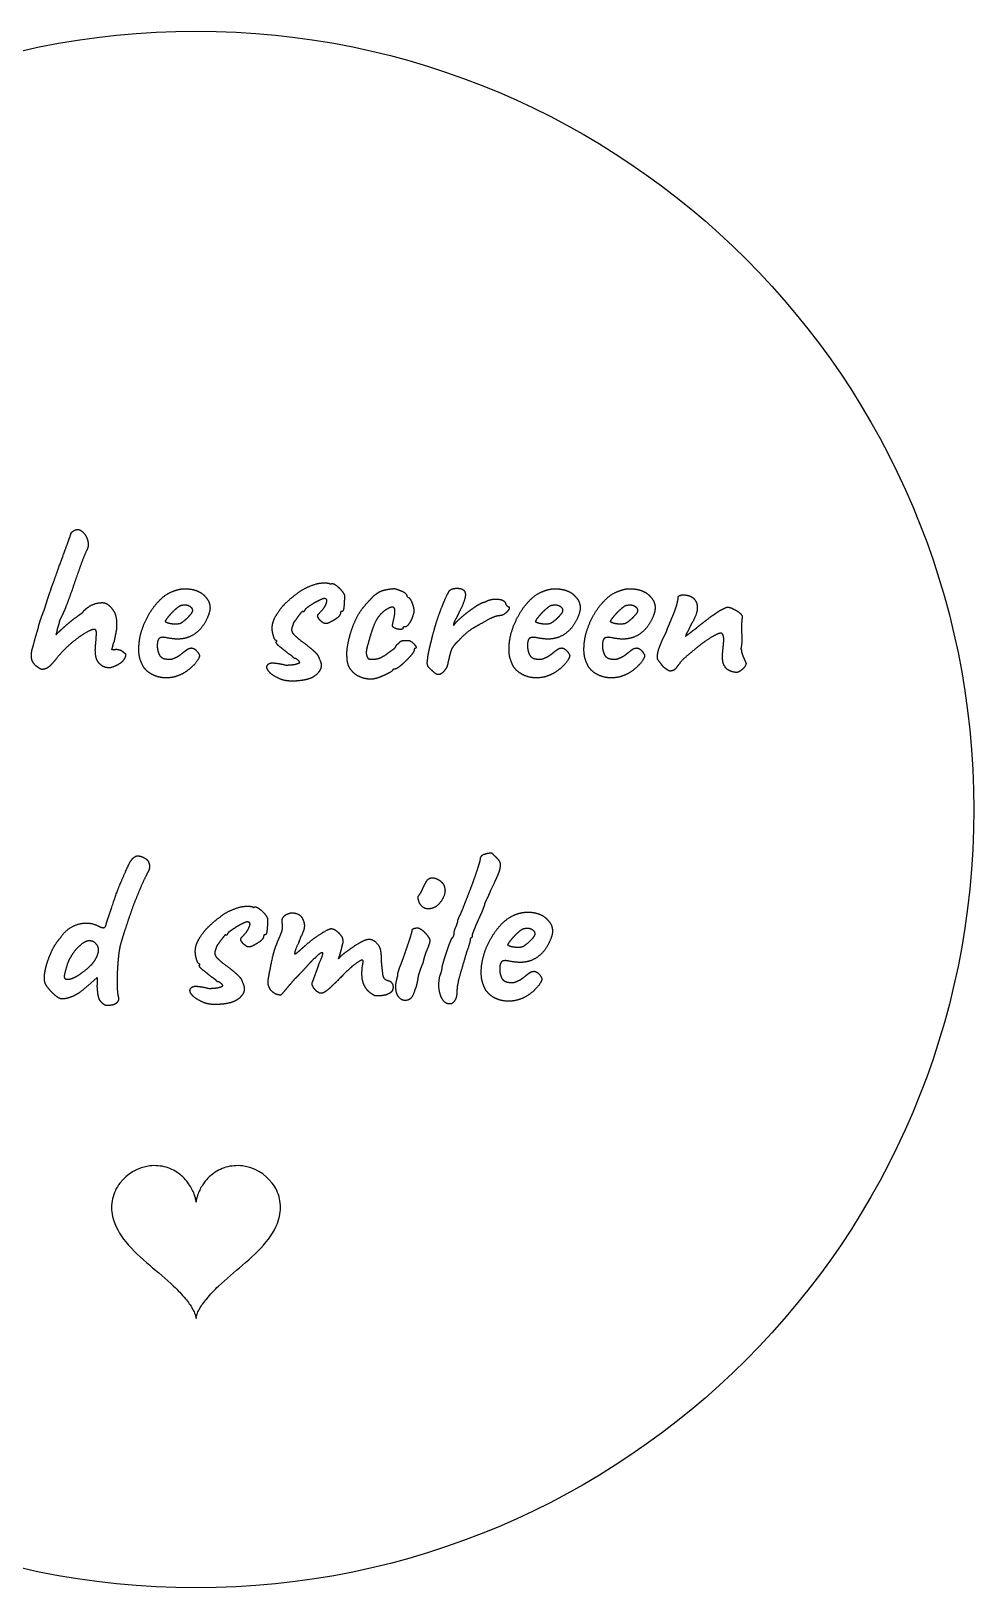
# Model space of a CAD drawing. Header units: millimetres. Extents: x 235 to 339, y 143 to 247.
# Drawn here: x 276 to 339, y 143 to 247 of the extents above; entities that cross this region are included whole.
import ezdxf

# ---------------------------------------------------------------- set-up
doc = ezdxf.new("R2010")
doc.units = ezdxf.units.MM
doc.layers.add('CUT', color=7, linetype='Continuous')
doc.layers.add('ENGRAVE', color=7, linetype='Continuous')

msp = doc.modelspace()

# ---------------------------------------------------------------- linework, layer by layer
at = {"layer": 'CUT'}
msp.add_circle((287, 195), 52, dxfattribs=at)
at = {"layer": 'ENGRAVE'}
for p, q in [((301.16, 209.18), (301.09, 209.25)), ((319.37, 209.3), (319.34, 209.3)), ((281.38, 205.67), (281.51, 206.18)), ((292.37, 206.28), (292.37, 206.21)), ((322.27, 206.48), (322.27, 206.19)), ((281.5, 205.67), (281.38, 205.67)), ((293.89, 186.18), (294.06, 186.59)), ((287.23, 184.68), (287.23, 184.61)), ((295.18, 184.61), (294.76, 183.44)), ((279.76, 183.23), (280.38, 183.78)), ((280.38, 183.78), (280.39, 183.27)), ((294.99, 182.94), (295.14, 182.81))]:
    msp.add_line(p, q, dxfattribs=at)
for points in [[(278.51, 213.05), (278.59, 213.24), (278.62, 213.36)], [(278.62, 213.36), (278.62, 213.48), (278.79, 213.6)], [(278.79, 213.6), (278.96, 213.71), (279.1, 213.71)], [(279.1, 213.71), (279.31, 213.69), (279.5, 213.46)], [(279.5, 213.46), (279.7, 213.23), (279.77, 212.91)], [(277.78, 211.05), (278.11, 211.95), (278.27, 212.4)], [(278.27, 212.4), (278.44, 212.85), (278.51, 213.05)], [(279.67, 212.28), (279.43, 211.74), (279.2, 211.08)], [(279.77, 212.91), (279.85, 212.58), (279.67, 212.28)], [(277.37, 209.91), (277.54, 210.36), (277.78, 211.05)], [(279.2, 211.08), (278.96, 210.41), (278.74, 209.75)], [(293.9, 209.54), (294.43, 209.91), (295.12, 210.09)], [(295.12, 210.09), (295.33, 210.14), (295.6, 210.14)], [(295.6, 210.14), (295.87, 210.14), (295.99, 210.06)], [(295.99, 210.06), (296.11, 210.14), (296.29, 210.03)], [(276.88, 208.4), (276.98, 208.77), (277.1, 209.12)], [(277.1, 209.12), (277.21, 209.46), (277.37, 209.91)], [(278.74, 209.75), (278.51, 209.09), (278.29, 208.53)], [(284.47, 208.88), (284.96, 209.42), (285.55, 209.61)], [(285.55, 209.61), (285.76, 209.69), (285.98, 209.73)], [(285.98, 209.73), (286.19, 209.76), (286.55, 209.73)], [(286.55, 209.73), (286.9, 209.69), (287.17, 209.56)], [(287.17, 209.56), (287.44, 209.43), (287.56, 209.28)], [(287.56, 209.28), (287.8, 209.04), (287.87, 208.82)], [(292.96, 208.76), (293.38, 209.16), (293.9, 209.54)], [(295.55, 209.09), (295.48, 209.09), (295.23, 208.97)], [(295.75, 208.95), (295.75, 209.09), (295.55, 209.09)], [(296.29, 210.03), (296.47, 209.91), (296.65, 209.72)], [(296.65, 209.72), (296.83, 209.52), (296.92, 209.33)], [(296.92, 209.33), (296.92, 209.15), (296.91, 208.89)], [(298.18, 208.5), (298.48, 208.86), (298.78, 209.16)], [(298.78, 209.16), (299.08, 209.46), (299.32, 209.57)], [(299.32, 209.57), (299.53, 209.66), (299.84, 209.71)], [(299.84, 209.71), (300.14, 209.76), (300.26, 209.76)], [(300.26, 209.76), (300.5, 209.7), (300.8, 209.57)], [(300.8, 209.57), (301.09, 209.43), (301.09, 209.25)], [(301.16, 209.18), (301.25, 209.18), (301.37, 208.96)], [(303.61, 208.95), (303.8, 209.4), (303.95, 209.63)], [(303.95, 209.63), (304.12, 209.78), (304.44, 209.78)], [(304.44, 209.78), (304.76, 209.78), (304.88, 209.66)], [(304.99, 209.19), (304.93, 208.85), (304.57, 208.14)], [(304.88, 209.66), (305.05, 209.52), (304.99, 209.19)], [(306.43, 208.92), (306.77, 209.09), (307.19, 209.05)], [(307.19, 209.05), (307.6, 209.01), (307.69, 208.79)], [(309.22, 208.88), (309.71, 209.42), (310.3, 209.61)], [(310.3, 209.61), (310.51, 209.69), (310.73, 209.73)], [(310.73, 209.73), (310.94, 209.76), (311.3, 209.73)], [(311.3, 209.73), (311.65, 209.69), (311.92, 209.56)], [(311.92, 209.56), (312.19, 209.43), (312.31, 209.28)], [(312.31, 209.28), (312.55, 209.04), (312.62, 208.82)], [(314.23, 208.88), (314.72, 209.42), (315.31, 209.61)], [(315.31, 209.61), (315.52, 209.69), (315.74, 209.73)], [(315.74, 209.73), (315.95, 209.76), (316.31, 209.73)], [(316.31, 209.73), (316.66, 209.69), (316.93, 209.56)], [(316.93, 209.56), (317.2, 209.43), (317.32, 209.28)], [(317.32, 209.28), (317.56, 209.04), (317.63, 208.82)], [(319.09, 208.52), (319.18, 208.8), (319.24, 209.13)], [(319.24, 209.13), (319.22, 209.16), (319.25, 209.22)], [(319.25, 209.22), (319.28, 209.28), (319.34, 209.3)], [(319.37, 209.3), (319.48, 209.37), (319.77, 209.32)], [(319.77, 209.32), (320.06, 209.27), (320.21, 209.15)], [(320.21, 209.15), (320.53, 208.88), (320.51, 208.44)], [(276.57, 207.57), (276.65, 207.81), (276.74, 208.05)], [(276.74, 208.05), (276.83, 208.28), (276.88, 208.4)], [(278.19, 208.28), (278.11, 208.1), (278.05, 207.98)], [(278.29, 208.53), (278.27, 208.46), (278.19, 208.28)], [(278.98, 207.84), (279.14, 207.96), (279.29, 208.07)], [(279.29, 208.07), (279.43, 208.17), (279.43, 208.17)], [(279.43, 208.17), (279.46, 208.22), (279.5, 208.28)], [(279.5, 208.28), (279.53, 208.34), (279.58, 208.35)], [(279.58, 208.35), (279.61, 208.38), (279.68, 208.44)], [(279.68, 208.44), (279.76, 208.49), (279.83, 208.55)], [(279.83, 208.55), (280.25, 208.82), (280.75, 208.82)], [(280.75, 208.82), (280.93, 208.82), (281.12, 208.68)], [(281.12, 208.68), (281.32, 208.53), (281.48, 208.28)], [(281.48, 208.28), (281.74, 207.92), (281.68, 207.12)], [(283.64, 207.63), (283.97, 208.34), (284.47, 208.88)], [(285.62, 208.37), (285.38, 208.16), (285.19, 207.93)], [(286, 208.62), (285.85, 208.58), (285.62, 208.37)], [(286.56, 208.58), (286.34, 208.7), (286, 208.62)], [(286.25, 207.65), (286.45, 207.81), (286.61, 208)], [(286.78, 208.29), (286.78, 208.46), (286.56, 208.58)], [(286.61, 208), (286.78, 208.19), (286.78, 208.29)], [(287.93, 208.38), (287.86, 207.9), (287.51, 207.35)], [(287.87, 208.82), (287.95, 208.59), (287.93, 208.38)], [(292.37, 207.99), (292.64, 208.43), (292.96, 208.76)], [(294.01, 208.14), (293.89, 207.99), (293.74, 207.78)], [(294.13, 208.2), (294.13, 208.28), (294.01, 208.14)], [(294.21, 208.23), (294.19, 208.2), (294.13, 208.2)], [(294.29, 208.37), (294.23, 208.26), (294.21, 208.23)], [(294.71, 208.68), (294.44, 208.5), (294.29, 208.37)], [(295.23, 208.97), (294.98, 208.85), (294.71, 208.68)], [(295.13, 207.93), (295.13, 207.99), (295.18, 208.05)], [(295.18, 208.05), (295.22, 208.1), (295.22, 208.1)], [(295.22, 208.1), (295.52, 208.38), (295.64, 208.62)], [(295.64, 208.62), (295.75, 208.85), (295.75, 208.95)], [(296.66, 208.14), (296.66, 207.99), (296.44, 207.8)], [(296.7, 208.23), (296.66, 208.22), (296.66, 208.14)], [(296.74, 208.23), (296.74, 208.23), (296.7, 208.23)], [(296.87, 208.43), (296.84, 208.23), (296.74, 208.23)], [(296.91, 208.89), (296.9, 208.62), (296.87, 208.43)], [(297.57, 207.44), (297.83, 208.07), (298.18, 208.5)], [(299.89, 208.46), (299.51, 208.25), (299.27, 207.97)], [(300.26, 208.44), (300.19, 208.58), (299.89, 208.46)], [(300.25, 207.87), (300.34, 208.29), (300.26, 208.44)], [(301.51, 208.02), (301.45, 207.74), (301.28, 207.47)], [(301.37, 208.96), (301.48, 208.74), (301.54, 208.47)], [(301.54, 208.47), (301.6, 208.19), (301.51, 208.02)], [(303.23, 207.98), (303.41, 208.49), (303.61, 208.95)], [(304.57, 208.14), (304.49, 207.96), (304.38, 207.76)], [(304.58, 207.7), (304.82, 207.92), (305.09, 208.13)], [(305.09, 208.13), (305.36, 208.34), (305.6, 208.5)], [(305.6, 208.5), (305.84, 208.67), (305.93, 208.71)], [(305.93, 208.71), (306.05, 208.79), (306.21, 208.84)], [(306.21, 208.84), (306.37, 208.89), (306.43, 208.92)], [(307.74, 208.16), (307.54, 207.96), (307.3, 207.95)], [(307.69, 208.79), (307.7, 208.67), (307.79, 208.61)], [(307.94, 208.46), (307.94, 208.35), (307.74, 208.16)], [(307.79, 208.61), (307.87, 208.55), (307.87, 208.55)], [(307.87, 208.55), (307.93, 208.55), (307.94, 208.5)], [(307.94, 208.5), (307.94, 208.46), (307.94, 208.46)], [(308.39, 207.63), (308.72, 208.34), (309.22, 208.88)], [(310.37, 208.37), (310.13, 208.16), (309.94, 207.93)], [(310.75, 208.62), (310.6, 208.58), (310.37, 208.37)], [(311.31, 208.58), (311.09, 208.7), (310.75, 208.62)], [(311, 207.65), (311.2, 207.81), (311.36, 208)], [(311.53, 208.29), (311.53, 208.46), (311.31, 208.58)], [(311.36, 208), (311.53, 208.19), (311.53, 208.29)], [(312.68, 208.38), (312.61, 207.9), (312.26, 207.35)], [(312.62, 208.82), (312.7, 208.59), (312.68, 208.38)], [(313.4, 207.63), (313.73, 208.34), (314.23, 208.88)], [(315.38, 208.37), (315.14, 208.16), (314.95, 207.93)], [(315.76, 208.62), (315.61, 208.58), (315.38, 208.37)], [(316.32, 208.58), (316.1, 208.7), (315.76, 208.62)], [(316.01, 207.65), (316.21, 207.81), (316.37, 208)], [(316.54, 208.29), (316.54, 208.46), (316.32, 208.58)], [(316.37, 208), (316.54, 208.19), (316.54, 208.29)], [(317.69, 208.38), (317.62, 207.9), (317.27, 207.35)], [(317.63, 208.82), (317.71, 208.59), (317.69, 208.38)], [(318.83, 207.84), (319, 208.23), (319.09, 208.52)], [(320.51, 208.44), (320.5, 208.01), (320.06, 207.3)], [(321.31, 207.8), (321.61, 208.02), (321.79, 208.14)], [(321.79, 208.14), (321.95, 208.26), (322.21, 208.39)], [(322.21, 208.39), (322.46, 208.52), (322.52, 208.52)], [(322.52, 208.52), (322.67, 208.52), (322.89, 208.41)], [(322.89, 208.41), (323.11, 208.31), (323.3, 208.17)], [(323.3, 208.17), (323.48, 208.02), (323.51, 207.9)], [(276.2, 206.27), (276.31, 206.67), (276.46, 207.14)], [(276.46, 207.14), (276.49, 207.32), (276.57, 207.57)], [(277.73, 207.11), (277.72, 207.03), (277.69, 206.91)], [(277.82, 207.39), (277.78, 207.23), (277.73, 207.11)], [(277.88, 207.65), (277.87, 207.56), (277.82, 207.39)], [(277.85, 206.89), (277.99, 207.02), (278.2, 207.21)], [(277.94, 207.75), (277.88, 207.65), (277.88, 207.65)], [(278.05, 207.98), (277.99, 207.86), (277.94, 207.75)], [(278.2, 207.21), (278.44, 207.42), (278.62, 207.57)], [(278.62, 207.57), (278.8, 207.72), (278.98, 207.84)], [(280.19, 207.03), (279.97, 207.03), (279.5, 206.73)], [(280.34, 206.74), (280.36, 207.03), (280.19, 207.03)], [(281.68, 207.12), (281.68, 207), (281.61, 206.67)], [(283.21, 206.24), (283.3, 206.93), (283.64, 207.63)], [(285.19, 207.93), (284.99, 207.69), (284.93, 207.57)], [(284.93, 207.57), (285.01, 207.47), (285.36, 207.42)], [(285.36, 207.42), (285.71, 207.38), (285.94, 207.44)], [(285.94, 207.44), (286.04, 207.48), (286.25, 207.65)], [(287.51, 207.35), (287.15, 206.79), (286.52, 206.52)], [(292.09, 207.11), (292.09, 207.56), (292.37, 207.99)], [(292.18, 206.58), (292.09, 206.87), (292.09, 207.11)], [(293.43, 207.21), (293.38, 207.09), (293.39, 206.97)], [(293.39, 206.97), (293.41, 206.82), (293.54, 206.69)], [(293.5, 207.45), (293.48, 207.32), (293.43, 207.21)], [(293.74, 207.78), (293.59, 207.57), (293.5, 207.45)], [(295.17, 207.81), (295.13, 207.87), (295.13, 207.93)], [(295.21, 207.74), (295.21, 207.74), (295.17, 207.81)], [(295.34, 207.59), (295.27, 207.65), (295.21, 207.74)], [(295.51, 207.47), (295.42, 207.53), (295.34, 207.59)], [(295.9, 207.48), (295.64, 207.36), (295.51, 207.47)], [(296.44, 207.8), (296.15, 207.6), (295.9, 207.48)], [(297.18, 206.19), (297.31, 206.81), (297.57, 207.44)], [(298.85, 207.2), (298.66, 206.7), (298.43, 205.82)], [(299.27, 207.97), (299.03, 207.69), (298.85, 207.2)], [(300.13, 207.27), (300.13, 207.35), (300.25, 207.87)], [(300.34, 207.09), (300.17, 207.15), (300.13, 207.27)], [(300.66, 207.03), (300.5, 207.03), (300.34, 207.09)], [(300.82, 207.11), (300.82, 207.03), (300.66, 207.03)], [(300.87, 207.19), (300.82, 207.18), (300.82, 207.11)], [(300.98, 207.2), (300.92, 207.2), (300.87, 207.19)], [(301.28, 207.47), (301.1, 207.2), (300.98, 207.2)], [(302.77, 206.42), (302.8, 206.6), (302.93, 207.03)], [(302.93, 207.03), (303.05, 207.47), (303.23, 207.98)], [(304.22, 207.43), (304.18, 207.3), (304.25, 207.32)], [(304.38, 207.76), (304.27, 207.56), (304.22, 207.43)], [(304.25, 207.32), (304.34, 207.48), (304.58, 207.7)], [(305.57, 207.14), (305.11, 206.88), (304.63, 206.36)], [(306.59, 207.72), (306.02, 207.39), (305.57, 207.14)], [(306.95, 207.87), (306.8, 207.81), (306.59, 207.72)], [(307.3, 207.95), (307.1, 207.93), (306.95, 207.87)], [(307.96, 206.24), (308.05, 206.93), (308.39, 207.63)], [(309.94, 207.93), (309.74, 207.69), (309.68, 207.57)], [(309.68, 207.57), (309.76, 207.47), (310.11, 207.42)], [(310.11, 207.42), (310.46, 207.38), (310.69, 207.44)], [(310.69, 207.44), (310.79, 207.48), (311, 207.65)], [(312.26, 207.35), (311.9, 206.79), (311.27, 206.52)], [(312.97, 206.24), (313.06, 206.93), (313.4, 207.63)], [(314.95, 207.93), (314.75, 207.69), (314.69, 207.57)], [(314.69, 207.57), (314.77, 207.47), (315.12, 207.42)], [(315.12, 207.42), (315.47, 207.38), (315.7, 207.44)], [(315.7, 207.44), (315.8, 207.48), (316.01, 207.65)], [(317.27, 207.35), (316.91, 206.79), (316.28, 206.52)], [(318.44, 206.85), (318.5, 207.06), (318.62, 207.33)], [(318.62, 207.33), (318.73, 207.6), (318.83, 207.84)], [(320.06, 207.3), (319.96, 207.06), (319.85, 206.86)], [(320.14, 206.89), (320.3, 207.02), (320.42, 207.09)], [(320.42, 207.09), (320.5, 207.17), (320.75, 207.37)], [(320.75, 207.37), (321.01, 207.57), (321.31, 207.8)], [(323.48, 207.57), (323.45, 207.21), (323.48, 206.66)], [(323.5, 207.75), (323.48, 207.65), (323.48, 207.57)], [(323.51, 207.9), (323.51, 207.84), (323.5, 207.75)], [(276.02, 205.62), (276.1, 205.86), (276.2, 206.27)], [(278.51, 205.98), (278, 205.52), (277.63, 205.04)], [(277.69, 206.91), (277.66, 206.79), (277.64, 206.67)], [(277.64, 206.67), (277.72, 206.76), (277.85, 206.89)], [(279.5, 206.73), (279.02, 206.43), (278.51, 205.98)], [(280.27, 205.79), (280.33, 206.45), (280.34, 206.74)], [(281.61, 206.67), (281.54, 206.34), (281.51, 206.18)], [(283.25, 205.08), (283.12, 205.5), (283.21, 206.24)], [(284.51, 206.4), (284.39, 206.25), (284.41, 205.82)], [(284.98, 206.48), (284.62, 206.55), (284.51, 206.4)], [(285.92, 206.39), (285.58, 206.36), (284.98, 206.48)], [(286.52, 206.52), (286.27, 206.42), (285.92, 206.39)], [(292.37, 206.28), (292.27, 206.28), (292.18, 206.58)], [(292.58, 205.89), (292.31, 206.1), (292.37, 206.21)], [(293.54, 206.69), (293.68, 206.55), (293.93, 206.34)], [(293.93, 206.34), (294.46, 205.95), (294.72, 205.73)], [(297.1, 205.11), (297.05, 205.56), (297.18, 206.19)], [(300.37, 205.92), (300.43, 206.04), (300.55, 206.1)], [(300.55, 206.1), (300.67, 206.28), (300.86, 206.29)], [(300.86, 206.29), (301.04, 206.3), (301.22, 206.3)], [(301.22, 206.3), (301.34, 206.27), (301.48, 206.15)], [(301.48, 206.15), (301.61, 206.03), (301.68, 205.92)], [(302.59, 205.68), (302.66, 206), (302.77, 206.42)], [(304.4, 206.13), (304.28, 206.03), (304.16, 205.83)], [(304.63, 206.36), (304.52, 206.24), (304.4, 206.13)], [(308, 205.08), (307.87, 205.5), (307.96, 206.24)], [(309.26, 206.4), (309.14, 206.25), (309.16, 205.82)], [(309.73, 206.48), (309.37, 206.55), (309.26, 206.4)], [(310.67, 206.39), (310.33, 206.36), (309.73, 206.48)], [(311.27, 206.52), (311.02, 206.42), (310.67, 206.39)], [(313.01, 205.08), (312.88, 205.5), (312.97, 206.24)], [(314.27, 206.4), (314.15, 206.25), (314.17, 205.82)], [(314.74, 206.48), (314.38, 206.55), (314.27, 206.4)], [(315.68, 206.39), (315.34, 206.36), (314.74, 206.48)], [(316.28, 206.52), (316.03, 206.42), (315.68, 206.39)], [(317.93, 205.7), (318.02, 205.97), (318.2, 206.39)], [(318.2, 206.39), (318.26, 206.49), (318.32, 206.61)], [(318.32, 206.61), (318.37, 206.72), (318.44, 206.85)], [(320.81, 206.07), (320.23, 205.62), (319.61, 205.08)], [(319.85, 206.86), (319.73, 206.66), (319.73, 206.58)], [(319.73, 206.58), (319.73, 206.58), (319.85, 206.67)], [(319.85, 206.67), (319.97, 206.76), (320.14, 206.89)], [(321.88, 206.73), (321.4, 206.51), (320.81, 206.07)], [(322.16, 206.76), (322.07, 206.81), (321.88, 206.73)], [(322.27, 206.48), (322.24, 206.7), (322.16, 206.76)], [(322.21, 205.51), (322.25, 205.92), (322.27, 206.19)], [(323.48, 206.66), (323.51, 206.1), (323.42, 205.71)], [(276.01, 205.08), (275.98, 205.28), (276.02, 205.62)], [(276.26, 204.62), (276.04, 204.87), (276.01, 205.08)], [(277.63, 205.04), (277.45, 204.81), (277.24, 204.6)], [(280.35, 205.05), (280.25, 205.32), (280.27, 205.79)], [(280.73, 204.59), (280.45, 204.78), (280.35, 205.05)], [(281.5, 205.67), (281.66, 205.73), (281.82, 205.68)], [(281.82, 205.68), (281.98, 205.64), (281.98, 205.64)], [(282.22, 205.1), (282.1, 204.87), (281.95, 204.78)], [(281.98, 205.64), (282.05, 205.59), (282.12, 205.53)], [(282.12, 205.53), (282.19, 205.47), (282.25, 205.44)], [(282.25, 205.44), (282.34, 205.32), (282.22, 205.1)], [(283.54, 204.45), (283.39, 204.65), (283.25, 205.08)], [(284.41, 205.82), (284.44, 205.55), (284.54, 205.35)], [(284.54, 205.35), (284.63, 205.14), (284.9, 205.07)], [(284.9, 205.07), (285.25, 205.01), (285.4, 205.06)], [(285.4, 205.06), (285.55, 205.11), (285.77, 205.22)], [(285.77, 205.22), (285.94, 205.32), (286.12, 205.47)], [(286.12, 205.47), (286.3, 205.62), (286.42, 205.7)], [(286.42, 205.7), (286.54, 205.79), (286.72, 205.79)], [(286.72, 205.79), (286.88, 205.77), (287.03, 205.61)], [(287.23, 205.29), (287.23, 205.1), (286.91, 204.72)], [(287.03, 205.61), (287.18, 205.44), (287.23, 205.29)], [(293.18, 205.41), (292.85, 205.68), (292.58, 205.89)], [(293.42, 205.25), (293.32, 205.32), (293.18, 205.41)], [(293.54, 205.1), (293.51, 205.17), (293.42, 205.25)], [(293.81, 204.98), (293.69, 205.1), (293.54, 205.1)], [(293.92, 204.87), (293.89, 204.92), (293.81, 204.98)], [(294.72, 205.73), (294.98, 205.5), (295.09, 205.37)], [(295.09, 205.37), (295.19, 205.23), (295.22, 205.1)], [(295.22, 205.1), (295.48, 204.63), (295.28, 204.3)], [(297.38, 204.3), (297.1, 204.63), (297.1, 205.11)], [(298.43, 205.82), (298.34, 205.47), (298.41, 205.28)], [(298.41, 205.28), (298.48, 205.08), (298.52, 205.07)], [(298.52, 205.07), (298.73, 205.01), (298.98, 205.05)], [(298.98, 205.05), (299.23, 205.08), (299.39, 205.17)], [(299.39, 205.17), (299.63, 205.29), (299.82, 205.44)], [(299.82, 205.44), (300.01, 205.58), (300.23, 205.74)], [(300.23, 205.74), (300.31, 205.79), (300.37, 205.92)], [(301.06, 204.96), (300.82, 204.72), (300.6, 204.55)], [(301.46, 205.41), (301.3, 205.2), (301.06, 204.96)], [(301.58, 205.68), (301.61, 205.62), (301.46, 205.41)], [(301.59, 205.72), (301.58, 205.68), (301.58, 205.68)], [(301.66, 205.76), (301.6, 205.76), (301.59, 205.72)], [(301.68, 205.92), (301.75, 205.8), (301.66, 205.76)], [(302.58, 204.47), (302.42, 204.63), (302.47, 204.93)], [(302.47, 204.93), (302.51, 205.35), (302.59, 205.68)], [(303.89, 205.02), (303.83, 204.78), (303.83, 204.74)], [(304.01, 205.5), (303.94, 205.25), (303.89, 205.02)], [(304.16, 205.83), (304.09, 205.76), (304.01, 205.5)], [(308.29, 204.45), (308.14, 204.65), (308, 205.08)], [(309.16, 205.82), (309.19, 205.55), (309.29, 205.35)], [(309.29, 205.35), (309.38, 205.14), (309.65, 205.07)], [(309.65, 205.07), (310, 205.01), (310.15, 205.06)], [(310.15, 205.06), (310.3, 205.11), (310.52, 205.22)], [(310.52, 205.22), (310.69, 205.32), (310.87, 205.47)], [(310.87, 205.47), (311.05, 205.62), (311.17, 205.7)], [(311.17, 205.7), (311.29, 205.79), (311.47, 205.79)], [(311.47, 205.79), (311.63, 205.77), (311.78, 205.61)], [(311.98, 205.29), (311.98, 205.1), (311.66, 204.72)], [(311.78, 205.61), (311.93, 205.44), (311.98, 205.29)], [(313.3, 204.45), (313.15, 204.65), (313.01, 205.08)], [(314.17, 205.82), (314.2, 205.55), (314.3, 205.35)], [(314.3, 205.35), (314.39, 205.14), (314.66, 205.07)], [(314.66, 205.07), (315.01, 205.01), (315.16, 205.06)], [(315.16, 205.06), (315.31, 205.11), (315.53, 205.22)], [(315.53, 205.22), (315.7, 205.32), (315.88, 205.47)], [(315.88, 205.47), (316.06, 205.62), (316.18, 205.7)], [(316.18, 205.7), (316.3, 205.79), (316.48, 205.79)], [(316.48, 205.79), (316.64, 205.77), (316.79, 205.61)], [(316.99, 205.29), (316.99, 205.1), (316.67, 204.72)], [(316.79, 205.61), (316.94, 205.44), (316.99, 205.29)], [(317.84, 205.07), (317.84, 205.43), (317.93, 205.7)], [(318.02, 204.82), (317.87, 205.01), (317.84, 205.07)], [(319.61, 205.08), (319.28, 204.72), (319.13, 204.5)], [(322.25, 204.75), (322.16, 205.1), (322.21, 205.51)], [(323.42, 205.71), (323.42, 205.71), (323.44, 205.69)], [(323.44, 205.69), (323.45, 205.67), (323.47, 205.62)], [(323.47, 205.62), (323.45, 205.61), (323.46, 205.57)], [(323.46, 205.57), (323.47, 205.53), (323.47, 205.53)], [(323.47, 205.53), (323.5, 205.38), (323.57, 205.22)], [(323.57, 205.22), (323.65, 205.05), (323.77, 204.77)], [(276.5, 204.45), (276.37, 204.54), (276.26, 204.62)], [(276.73, 204.36), (276.62, 204.35), (276.5, 204.45)], [(277.24, 204.6), (277.03, 204.38), (276.73, 204.36)], [(281.31, 204.48), (281.03, 204.42), (280.73, 204.59)], [(281.95, 204.78), (281.59, 204.54), (281.31, 204.48)], [(284.24, 203.94), (283.81, 204.11), (283.54, 204.45)], [(285.18, 203.8), (284.68, 203.76), (284.24, 203.94)], [(286.13, 204.09), (285.68, 203.84), (285.18, 203.8)], [(286.91, 204.72), (286.58, 204.35), (286.13, 204.09)], [(291.74, 204.56), (291.77, 204.65), (291.85, 204.72)], [(291.93, 204.15), (291.7, 204.38), (291.74, 204.56)], [(291.85, 204.72), (291.92, 204.8), (292.19, 204.79)], [(292.67, 203.7), (292.16, 203.91), (291.93, 204.15)], [(292.19, 204.79), (292.45, 204.78), (293, 204.65)], [(293, 204.65), (293.26, 204.65), (293.49, 204.68)], [(293.49, 204.68), (293.72, 204.71), (293.87, 204.78)], [(293.87, 204.78), (293.95, 204.81), (293.92, 204.87)], [(295.28, 204.3), (295.09, 203.96), (294.68, 203.78)], [(298.08, 203.81), (297.65, 203.96), (297.38, 204.3)], [(299.43, 203.9), (299.15, 203.78), (298.94, 203.73)], [(299.93, 204.14), (299.71, 204.02), (299.43, 203.9)], [(300.14, 204.29), (300.14, 204.26), (299.93, 204.14)], [(300.29, 204.38), (300.14, 204.38), (300.14, 204.29)], [(300.6, 204.55), (300.38, 204.38), (300.29, 204.38)], [(302.87, 204.2), (302.74, 204.3), (302.58, 204.47)], [(303.29, 204.02), (303.11, 203.96), (302.87, 204.2)], [(303.64, 204.32), (303.46, 204.08), (303.29, 204.02)], [(303.79, 204.6), (303.74, 204.45), (303.64, 204.32)], [(303.83, 204.74), (303.83, 204.74), (303.79, 204.6)], [(308.99, 203.94), (308.56, 204.11), (308.29, 204.45)], [(309.93, 203.8), (309.43, 203.76), (308.99, 203.94)], [(310.88, 204.09), (310.43, 203.84), (309.93, 203.8)], [(311.66, 204.72), (311.33, 204.35), (310.88, 204.09)], [(314, 203.94), (313.57, 204.11), (313.3, 204.45)], [(314.94, 203.8), (314.44, 203.76), (314, 203.94)], [(315.89, 204.09), (315.44, 203.84), (314.94, 203.8)], [(316.67, 204.72), (316.34, 204.35), (315.89, 204.09)], [(318.26, 204.51), (318.16, 204.63), (318.02, 204.82)], [(318.55, 204.3), (318.41, 204.39), (318.26, 204.51)], [(318.8, 204.27), (318.68, 204.21), (318.55, 204.3)], [(319.13, 204.5), (318.97, 204.27), (318.8, 204.27)], [(322.61, 204.3), (322.39, 204.41), (322.25, 204.75)], [(323.15, 204.15), (322.82, 204.18), (322.61, 204.3)], [(323.55, 204.39), (323.35, 204.2), (323.15, 204.15)], [(323.77, 204.77), (323.75, 204.57), (323.55, 204.39)], [(293.37, 203.58), (292.96, 203.58), (292.67, 203.7)], [(294.16, 203.64), (293.78, 203.57), (293.37, 203.58)], [(294.68, 203.78), (294.53, 203.7), (294.16, 203.64)], [(298.94, 203.73), (298.51, 203.66), (298.08, 203.81)], [(282.49, 191.3), (282.66, 191.64), (282.82, 191.78)], [(282.82, 191.78), (282.99, 191.91), (283.11, 191.9)], [(283.11, 191.9), (283.27, 191.9), (283.52, 191.78)], [(283.52, 191.78), (283.77, 191.66), (283.84, 191.45)], [(283.84, 191.45), (283.96, 191.15), (283.8, 190.85)], [(305.9, 191.26), (306.01, 191.61), (306.01, 191.69)], [(306.01, 191.69), (306.01, 191.81), (306.1, 191.91)], [(306.1, 191.91), (306.19, 192.02), (306.31, 192.02)], [(306.31, 192.02), (306.36, 192.06), (306.52, 192.08)], [(306.52, 192.08), (306.69, 192.11), (306.75, 192.11)], [(306.75, 192.11), (306.75, 192.11), (306.81, 192.05)], [(306.81, 192.05), (306.87, 191.99), (306.99, 191.87)], [(306.99, 191.87), (307.11, 191.76), (307.22, 191.63)], [(307.22, 191.63), (307.33, 191.49), (307.33, 191.31)], [(281.99, 190.17), (282.27, 190.82), (282.49, 191.3)], [(283.8, 190.85), (283.6, 190.49), (283.34, 189.89)], [(302.46, 190.28), (302.52, 190.37), (302.58, 190.38)], [(302.58, 190.38), (302.76, 190.5), (303.08, 190.37)], [(303.08, 190.37), (303.4, 190.23), (303.55, 189.99)], [(305.22, 189.36), (305.43, 189.89), (305.61, 190.4)], [(305.61, 190.4), (305.79, 190.91), (305.9, 191.26)], [(307.09, 190.45), (306.96, 190.14), (306.67, 189.54)], [(307.28, 190.94), (307.23, 190.76), (307.09, 190.45)], [(307.33, 191.31), (307.33, 191.12), (307.28, 190.94)], [(281.34, 188.39), (281.71, 189.53), (281.99, 190.17)], [(283.34, 189.89), (283.08, 189.3), (282.81, 188.6)], [(301.87, 189.23), (302.02, 189.39), (302.13, 189.66)], [(302.13, 189.66), (302.25, 189.93), (302.38, 190.16)], [(302.38, 190.16), (302.41, 190.2), (302.46, 190.28)], [(303.55, 189.99), (303.82, 189.39), (303.31, 188.78)], [(304.85, 188.41), (305.02, 188.84), (305.22, 189.36)], [(306.67, 189.54), (306.55, 189.24), (306.42, 188.98)], [(281.13, 187.76), (281.2, 187.97), (281.34, 188.39)], [(282.81, 188.6), (282.55, 187.89), (282.33, 187.2)], [(288.76, 187.94), (289.29, 188.31), (289.98, 188.49)], [(289.98, 188.49), (290.19, 188.54), (290.46, 188.54)], [(290.46, 188.54), (290.73, 188.54), (290.85, 188.46)], [(290.85, 188.46), (290.97, 188.54), (291.15, 188.42)], [(291.15, 188.42), (291.33, 188.31), (291.51, 188.12)], [(301.88, 188.91), (301.81, 189.18), (301.87, 189.23)], [(302.19, 188.46), (301.95, 188.64), (301.88, 188.91)], [(302.74, 188.39), (302.4, 188.31), (302.19, 188.46)], [(303.31, 188.78), (303.09, 188.48), (302.74, 188.39)], [(304.57, 187.79), (304.68, 187.98), (304.85, 188.41)], [(306.23, 188.48), (306.18, 188.36), (306.12, 188.18)], [(306.28, 188.66), (306.28, 188.6), (306.23, 188.48)], [(306.42, 188.98), (306.28, 188.72), (306.28, 188.66)], [(277.92, 186.41), (278.41, 187.16), (279.15, 187.34)], [(279.15, 187.34), (279.88, 187.53), (280.45, 187.22)], [(280.45, 187.22), (280.72, 187.08), (280.84, 187.11)], [(280.84, 187.11), (280.96, 187.14), (280.99, 187.31)], [(280.99, 187.31), (281.05, 187.55), (281.13, 187.76)], [(282.33, 187.2), (282.1, 186.51), (281.95, 185.99)], [(287.82, 187.16), (288.24, 187.56), (288.76, 187.94)], [(290.09, 187.37), (289.84, 187.25), (289.57, 187.07)], [(290.41, 187.49), (290.34, 187.49), (290.09, 187.37)], [(290.61, 187.35), (290.61, 187.49), (290.41, 187.49)], [(290.49, 187.01), (290.61, 187.25), (290.61, 187.35)], [(291.51, 188.12), (291.69, 187.92), (291.78, 187.73)], [(291.77, 187.28), (291.76, 187.02), (291.73, 186.83)], [(291.78, 187.73), (291.78, 187.55), (291.77, 187.28)], [(292.72, 186.81), (292.8, 187.02), (292.78, 187.21)], [(292.75, 187.52), (292.75, 187.74), (292.89, 187.88)], [(292.78, 187.21), (292.77, 187.4), (292.75, 187.52)], [(292.89, 187.88), (293.04, 188.01), (293.22, 188.06)], [(293.22, 188.06), (293.4, 188.12), (293.5, 188.09)], [(293.5, 188.09), (293.92, 188.04), (294.07, 187.79)], [(294.07, 187.79), (294.22, 187.53), (294.24, 187.29)], [(294.24, 187.29), (294.25, 187.07), (294.18, 186.89)], [(304.31, 187.01), (304.36, 187.16), (304.42, 187.22)], [(304.42, 187.22), (304.42, 187.29), (304.46, 187.39)], [(304.46, 187.39), (304.5, 187.49), (304.5, 187.55)], [(304.5, 187.55), (304.5, 187.61), (304.53, 187.67)], [(304.53, 187.67), (304.57, 187.73), (304.57, 187.79)], [(305.73, 187.33), (305.62, 187.07), (305.55, 186.88)], [(305.95, 187.82), (305.85, 187.59), (305.73, 187.33)], [(306.12, 188.18), (306.06, 188.06), (305.95, 187.82)], [(306.53, 186.03), (306.87, 186.74), (307.36, 187.28)], [(307.36, 187.28), (307.86, 187.82), (308.44, 188.01)], [(308.44, 188.01), (308.65, 188.09), (308.87, 188.12)], [(308.87, 188.12), (309.09, 188.16), (309.45, 188.13)], [(309.45, 188.13), (309.79, 188.09), (310.06, 187.96)], [(310.06, 187.96), (310.33, 187.83), (310.45, 187.68)], [(310.45, 187.68), (310.69, 187.44), (310.77, 187.22)], [(310.77, 187.22), (310.84, 186.99), (310.83, 186.78)], [(277.41, 185.66), (277.63, 186.09), (277.92, 186.41)], [(279.81, 186.22), (279.55, 186.2), (279.22, 185.9)], [(280.23, 186.11), (280.06, 186.24), (279.81, 186.22)], [(286.95, 185.51), (286.95, 185.96), (287.22, 186.39)], [(287.22, 186.39), (287.5, 186.83), (287.82, 187.16)], [(288.6, 186.18), (288.45, 185.97), (288.36, 185.85)], [(288.87, 186.53), (288.75, 186.39), (288.6, 186.18)], [(288.99, 186.6), (288.99, 186.68), (288.87, 186.53)], [(289.07, 186.63), (289.05, 186.6), (288.99, 186.6)], [(289.15, 186.77), (289.09, 186.66), (289.07, 186.63)], [(289.57, 187.07), (289.3, 186.9), (289.15, 186.77)], [(289.99, 186.33), (289.99, 186.39), (290.04, 186.44)], [(290.03, 186.2), (289.99, 186.27), (289.99, 186.33)], [(290.07, 186.14), (290.07, 186.14), (290.03, 186.2)], [(290.04, 186.44), (290.08, 186.5), (290.08, 186.5)], [(290.08, 186.5), (290.38, 186.78), (290.49, 187.01)], [(291.3, 186.2), (291.01, 186), (290.76, 185.88)], [(291.52, 186.54), (291.52, 186.39), (291.3, 186.2)], [(291.56, 186.62), (291.52, 186.62), (291.52, 186.54)], [(291.6, 186.63), (291.6, 186.63), (291.56, 186.62)], [(291.73, 186.83), (291.7, 186.63), (291.6, 186.63)], [(292.45, 186.16), (292.56, 186.41), (292.72, 186.81)], [(293.89, 186.18), (293.65, 185.67), (293.62, 185.55)], [(294.18, 186.89), (294.1, 186.71), (294.06, 186.59)], [(294.34, 185.94), (294.73, 186.29), (295.23, 186.62)], [(295.23, 186.62), (295.72, 186.96), (296.02, 187.05)], [(296.02, 187.05), (296.28, 187.01), (296.49, 186.8)], [(296.49, 186.8), (296.71, 186.59), (296.77, 186.44)], [(296.77, 186.44), (296.85, 186.21), (296.79, 186.03)], [(297.15, 185.57), (297.9, 186.14), (298.34, 186.29)], [(298.34, 186.29), (298.78, 186.45), (299.1, 186.03)], [(301.12, 185.84), (301.26, 186.24), (301.35, 186.53)], [(301.35, 186.53), (301.44, 186.83), (301.45, 186.89)], [(301.45, 186.89), (301.45, 187.07), (301.69, 187.08)], [(301.69, 187.08), (301.87, 187.14), (302.13, 186.93)], [(302.13, 186.93), (302.38, 186.72), (302.53, 186.48)], [(302.62, 186.17), (302.59, 185.97), (302.43, 185.61)], [(302.53, 186.48), (302.65, 186.36), (302.62, 186.17)], [(303.98, 186.11), (304.08, 186.36), (304.11, 186.42)], [(304.11, 186.42), (304.17, 186.42), (304.21, 186.53)], [(304.21, 186.53), (304.26, 186.63), (304.26, 186.74)], [(304.26, 186.74), (304.26, 186.86), (304.31, 187.01)], [(305.32, 186.26), (305.32, 186.11), (305.08, 185.46)], [(305.33, 186.34), (305.32, 186.26), (305.32, 186.26)], [(305.4, 186.42), (305.34, 186.42), (305.33, 186.34)], [(305.46, 186.54), (305.46, 186.48), (305.4, 186.42)], [(305.47, 186.66), (305.47, 186.6), (305.46, 186.54)], [(305.55, 186.88), (305.47, 186.69), (305.47, 186.66)], [(308.08, 186.32), (307.89, 186.09), (307.83, 185.97)], [(308.51, 186.77), (308.28, 186.56), (308.08, 186.32)], [(308.89, 187.02), (308.74, 186.98), (308.51, 186.77)], [(309.45, 186.98), (309.24, 187.1), (308.89, 187.02)], [(309.14, 186.05), (309.34, 186.21), (309.51, 186.4)], [(309.67, 186.69), (309.67, 186.86), (309.45, 186.98)], [(309.51, 186.4), (309.67, 186.59), (309.67, 186.69)], [(310.83, 186.78), (310.75, 186.3), (310.4, 185.75)], [(277.05, 184.77), (277.2, 185.22), (277.41, 185.66)], [(278.61, 185.13), (278.35, 184.7), (278.19, 183.89)], [(279.22, 185.9), (278.86, 185.57), (278.61, 185.13)], [(280.13, 184.77), (280.33, 185.03), (280.45, 185.4)], [(280.45, 185.4), (280.57, 185.81), (280.23, 186.11)], [(281.81, 185.15), (281.76, 184.64), (281.73, 184.1)], [(281.95, 185.99), (281.86, 185.66), (281.81, 185.15)], [(287.04, 184.97), (286.95, 185.27), (286.95, 185.51)], [(288.29, 185.6), (288.24, 185.49), (288.25, 185.37)], [(288.25, 185.37), (288.27, 185.22), (288.4, 185.09)], [(288.36, 185.85), (288.34, 185.72), (288.29, 185.6)], [(290.2, 185.99), (290.13, 186.05), (290.07, 186.14)], [(290.37, 185.87), (290.28, 185.93), (290.2, 185.99)], [(290.76, 185.88), (290.5, 185.76), (290.37, 185.87)], [(291.85, 183.79), (291.93, 184.23), (292.14, 185.21)], [(292.14, 185.21), (292.21, 185.51), (292.28, 185.71)], [(292.28, 185.71), (292.35, 185.91), (292.45, 186.16)], [(293.62, 185.55), (293.59, 185.43), (293.59, 185.37)], [(293.59, 185.37), (293.61, 185.33), (293.73, 185.42)], [(293.73, 185.42), (293.85, 185.51), (294.02, 185.66)], [(294.02, 185.66), (294.19, 185.82), (294.34, 185.94)], [(295.15, 185.27), (294.99, 185.13), (294.93, 185.04)], [(295.41, 185.43), (295.32, 185.42), (295.15, 185.27)], [(295.18, 184.61), (295.44, 185.18), (295.47, 185.32)], [(295.47, 185.32), (295.51, 185.46), (295.41, 185.43)], [(296.52, 185.03), (296.52, 185.03), (296.71, 185.22)], [(296.56, 185.17), (296.52, 185.03), (296.52, 185.03)], [(296.65, 185.48), (296.61, 185.31), (296.56, 185.17)], [(296.71, 185.7), (296.7, 185.64), (296.65, 185.48)], [(296.79, 186.03), (296.74, 185.85), (296.71, 185.7)], [(296.71, 185.22), (296.91, 185.42), (297.15, 185.57)], [(299.1, 186.03), (299.28, 185.87), (299.33, 185.58)], [(299.33, 185.58), (299.38, 185.3), (299.38, 184.82)], [(300.85, 185.06), (300.99, 185.45), (301.12, 185.84)], [(302.28, 185.21), (302.2, 184.94), (302.17, 184.76)], [(302.43, 185.61), (302.37, 185.49), (302.28, 185.21)], [(303.58, 184.94), (303.67, 185.24), (303.78, 185.55)], [(303.78, 185.55), (303.88, 185.87), (303.98, 186.11)], [(305.08, 185.46), (304.84, 184.64), (304.64, 183.95)], [(306.1, 184.64), (306.19, 185.33), (306.53, 186.03)], [(307.83, 185.97), (307.9, 185.87), (308.25, 185.82)], [(308.25, 185.82), (308.61, 185.78), (308.83, 185.84)], [(308.83, 185.84), (308.94, 185.88), (309.14, 186.05)], [(310.4, 185.75), (310.05, 185.19), (309.42, 184.92)], [(276.87, 183.95), (276.91, 184.32), (277.05, 184.77)], [(279.09, 183.9), (279.25, 184.01), (279.48, 184.17)], [(279.48, 184.17), (279.93, 184.52), (280.13, 184.77)], [(281.73, 184.1), (281.71, 183.57), (281.73, 183.16)], [(287.23, 184.68), (287.13, 184.68), (287.04, 184.97)], [(287.44, 184.29), (287.17, 184.5), (287.23, 184.61)], [(288.04, 183.81), (287.71, 184.08), (287.44, 184.29)], [(288.4, 185.09), (288.54, 184.95), (288.79, 184.74)], [(288.79, 184.74), (289.32, 184.35), (289.58, 184.13)], [(289.58, 184.13), (289.84, 183.9), (289.95, 183.77)], [(294.27, 184.37), (294.04, 184.13), (293.79, 183.86)], [(294.58, 184.71), (294.49, 184.62), (294.27, 184.37)], [(294.77, 184.92), (294.67, 184.8), (294.58, 184.71)], [(294.93, 185.04), (294.87, 185.04), (294.77, 184.92)], [(297.54, 184.6), (297.1, 184.25), (296.35, 183.45)], [(298.11, 184.94), (297.99, 184.95), (297.54, 184.6)], [(298.09, 184.1), (298.11, 184.55), (298.16, 184.73)], [(298.25, 183.24), (298.08, 183.57), (298.09, 184.1)], [(298.16, 184.73), (298.21, 184.92), (298.11, 184.94)], [(299.38, 184.82), (299.41, 184.52), (299.45, 184.16)], [(299.45, 184.16), (299.49, 183.81), (299.55, 183.74)], [(300.49, 183.95), (300.48, 184.01), (300.52, 184.16)], [(300.52, 184.16), (300.57, 184.31), (300.61, 184.44)], [(300.61, 184.44), (300.72, 184.68), (300.85, 185.06)], [(302.03, 184.42), (301.95, 184.2), (301.89, 184.01)], [(302.17, 184.76), (302.11, 184.64), (302.03, 184.42)], [(303.3, 183.87), (303.37, 184.05), (303.42, 184.22)], [(303.42, 184.22), (303.46, 184.4), (303.46, 184.5)], [(303.46, 184.5), (303.49, 184.65), (303.58, 184.94)], [(306.15, 183.47), (306.01, 183.9), (306.1, 184.64)], [(307.4, 184.8), (307.29, 184.65), (307.3, 184.22)], [(307.3, 184.22), (307.33, 183.95), (307.43, 183.74)], [(307.87, 184.88), (307.51, 184.95), (307.4, 184.8)], [(308.82, 184.79), (308.47, 184.76), (307.87, 184.88)], [(309.42, 184.92), (309.16, 184.82), (308.82, 184.79)], [(309.01, 183.87), (309.19, 184.02), (309.31, 184.1)], [(309.31, 184.1), (309.43, 184.19), (309.61, 184.19)], [(309.61, 184.19), (309.78, 184.17), (309.93, 184.01)], [(276.93, 183.36), (276.84, 183.57), (276.87, 183.95)], [(277.19, 182.98), (277, 183.21), (276.93, 183.36)], [(278.19, 183.89), (278.16, 183.74), (278.29, 183.68)], [(278.29, 183.68), (278.43, 183.62), (278.71, 183.72)], [(278.71, 183.72), (278.92, 183.8), (279.09, 183.9)], [(279.76, 183.23), (279.25, 182.75), (278.81, 182.54)], [(280.43, 182.77), (280.41, 182.99), (280.39, 183.27)], [(281.73, 183.16), (281.74, 182.75), (281.77, 182.63)], [(286.6, 182.96), (286.63, 183.05), (286.71, 183.12)], [(286.71, 183.12), (286.78, 183.2), (287.04, 183.19)], [(287.04, 183.19), (287.31, 183.18), (287.86, 183.05)], [(287.86, 183.05), (288.12, 183.05), (288.35, 183.08)], [(288.27, 183.65), (288.18, 183.72), (288.04, 183.81)], [(288.4, 183.5), (288.37, 183.57), (288.27, 183.65)], [(288.35, 183.08), (288.58, 183.11), (288.73, 183.18)], [(288.67, 183.38), (288.55, 183.5), (288.4, 183.5)], [(288.78, 183.26), (288.75, 183.32), (288.67, 183.38)], [(288.73, 183.18), (288.81, 183.21), (288.78, 183.26)], [(289.95, 183.77), (290.05, 183.63), (290.08, 183.5)], [(290.08, 183.5), (290.34, 183.03), (290.14, 182.69)], [(291.87, 183.18), (291.78, 183.35), (291.85, 183.79)], [(292.16, 182.78), (291.94, 182.94), (291.87, 183.18)], [(293.34, 183.38), (293.08, 183.08), (292.89, 182.84)], [(293.79, 183.86), (293.59, 183.68), (293.34, 183.38)], [(294.81, 183.18), (294.73, 183.33), (294.76, 183.44)], [(294.99, 182.94), (294.88, 183.03), (294.81, 183.18)], [(295.95, 183.08), (295.74, 182.87), (295.52, 182.76)], [(296.35, 183.45), (296.17, 183.3), (295.95, 183.08)], [(298.65, 182.75), (298.42, 182.91), (298.25, 183.24)], [(299.55, 183.74), (299.59, 183.68), (299.71, 183.62)], [(299.71, 183.62), (299.83, 183.57), (299.94, 183.54)], [(299.94, 183.54), (300.15, 183.44), (300.17, 183.16)], [(300.17, 183.16), (300.19, 182.88), (299.95, 182.73)], [(300.39, 182.81), (300.34, 183.05), (300.36, 183.28)], [(300.36, 183.28), (300.37, 183.51), (300.43, 183.63)], [(300.43, 183.63), (300.43, 183.75), (300.47, 183.82)], [(300.47, 183.82), (300.51, 183.89), (300.49, 183.95)], [(301.75, 183.32), (301.71, 183.11), (301.63, 182.99)], [(301.83, 183.73), (301.8, 183.53), (301.75, 183.32)], [(301.89, 184.01), (301.86, 183.93), (301.83, 183.73)], [(303.27, 182.87), (303.18, 183.32), (303.3, 183.87)], [(304.64, 183.95), (304.44, 183.26), (304.44, 182.84)], [(306.43, 182.85), (306.28, 183.05), (306.15, 183.47)], [(307.43, 183.74), (307.53, 183.54), (307.8, 183.47)], [(307.8, 183.47), (308.14, 183.41), (308.29, 183.46)], [(308.29, 183.46), (308.44, 183.51), (308.67, 183.62)], [(308.67, 183.62), (308.83, 183.72), (309.01, 183.87)], [(309.8, 183.12), (309.48, 182.75), (309.03, 182.49)], [(310.12, 183.69), (310.12, 183.5), (309.8, 183.12)], [(309.93, 184.01), (310.08, 183.84), (310.12, 183.69)], [(277.61, 182.56), (277.38, 182.75), (277.19, 182.98)], [(278.01, 182.34), (277.84, 182.37), (277.61, 182.56)], [(278.81, 182.54), (278.37, 182.34), (278.01, 182.34)], [(280.54, 182.31), (280.45, 182.55), (280.43, 182.77)], [(280.8, 182), (280.62, 182.15), (280.54, 182.31)], [(281.19, 181.91), (280.99, 181.86), (280.8, 182)], [(281.77, 182.18), (281.68, 182.03), (281.52, 181.97)], [(281.77, 182.63), (281.86, 182.33), (281.77, 182.18)], [(286.79, 182.54), (286.56, 182.78), (286.6, 182.96)], [(287.53, 182.1), (287.02, 182.31), (286.79, 182.54)], [(288.23, 181.97), (287.82, 181.98), (287.53, 182.1)], [(289.02, 182.03), (288.64, 181.97), (288.23, 181.97)], [(289.54, 182.18), (289.39, 182.1), (289.02, 182.03)], [(290.14, 182.69), (289.95, 182.36), (289.54, 182.18)], [(292.65, 182.6), (292.38, 182.61), (292.16, 182.78)], [(292.89, 182.84), (292.69, 182.6), (292.65, 182.6)], [(295.52, 182.76), (295.3, 182.66), (295.14, 182.81)], [(298.98, 182.55), (298.87, 182.58), (298.65, 182.75)], [(299.48, 182.57), (299.23, 182.54), (298.98, 182.55)], [(299.95, 182.73), (299.73, 182.6), (299.48, 182.57)], [(300.57, 182.45), (300.45, 182.57), (300.39, 182.81)], [(301.16, 182.27), (300.82, 182.16), (300.57, 182.45)], [(301.63, 182.99), (301.5, 182.37), (301.16, 182.27)], [(303.58, 182.18), (303.36, 182.42), (303.27, 182.87)], [(304.09, 182.03), (303.81, 181.95), (303.58, 182.18)], [(304.32, 182.28), (304.21, 182.09), (304.09, 182.03)], [(304.44, 182.84), (304.44, 182.48), (304.32, 182.28)], [(307.14, 182.33), (306.7, 182.51), (306.43, 182.85)], [(308.07, 182.2), (307.57, 182.16), (307.14, 182.33)], [(309.03, 182.49), (308.58, 182.24), (308.07, 182.2)], [(281.52, 181.97), (281.35, 181.92), (281.19, 181.91)]]:
    msp.add_open_spline(points, degree=2, dxfattribs=at)
msp.add_open_spline([(287, 168.76), (287.01, 168.92), (287.05, 169.08), (287.1, 169.23), (287.18, 169.47), (287.29, 169.69), (287.43, 169.9), (287.6, 170.17), (287.81, 170.41), (288.07, 170.61), (288.34, 170.83), (288.66, 171), (289, 171.1), (289.35, 171.2), (289.73, 171.23), (290.1, 171.19), (290.88, 171.09), (291.61, 170.66), (292.09, 170.04), (292.33, 169.73), (292.5, 169.37), (292.58, 168.99), (292.67, 168.61), (292.67, 168.21), (292.58, 167.82), (292.44, 167.18), (292.1, 166.61), (291.69, 166.11), (291.22, 165.54), (290.66, 165.04), (290.1, 164.56), (289.57, 164.1), (289.02, 163.65), (288.5, 163.16), (288.22, 162.89), (287.95, 162.62), (287.71, 162.32), (287.53, 162.11), (287.36, 161.87), (287.23, 161.63), (287.18, 161.54), (287.14, 161.46), (287.1, 161.36), (287.07, 161.29), (287.05, 161.23), (287.03, 161.16), (287.02, 161.13), (287.01, 161.1), (287, 161.04), (287, 161.02), (287, 161), (287, 161), (287, 161), (287, 161.02), (287, 161.04), (286.99, 161.1), (286.98, 161.13), (286.97, 161.16), (286.95, 161.23), (286.93, 161.29), (286.9, 161.36), (286.86, 161.46), (286.82, 161.54), (286.77, 161.63), (286.64, 161.87), (286.47, 162.11), (286.29, 162.32), (286.05, 162.62), (285.78, 162.89), (285.5, 163.16), (284.98, 163.65), (284.43, 164.1), (283.9, 164.56), (283.34, 165.04), (282.78, 165.54), (282.31, 166.11), (281.9, 166.61), (281.56, 167.18), (281.42, 167.82), (281.33, 168.21), (281.33, 168.61), (281.42, 168.99), (281.5, 169.37), (281.67, 169.73), (281.91, 170.04), (282.39, 170.66), (283.12, 171.09), (283.9, 171.19), (284.27, 171.23), (284.65, 171.2), (285, 171.1), (285.34, 171), (285.66, 170.83), (285.93, 170.61), (286.19, 170.41), (286.4, 170.17), (286.57, 169.9), (286.65, 169.79), (286.72, 169.67), (286.77, 169.55), (286.82, 169.45), (286.87, 169.34), (286.9, 169.23), (286.93, 169.14), (286.95, 169.04), (286.97, 168.98), (286.98, 168.94), (286.99, 168.91), (287, 168.82), (287, 168.79), (287, 168.75), (287, 168.76)], degree=3, knots=[0, 0, 0, 0, 0.474706, 0.474706, 0.474706, 1.226496, 1.226496, 1.226496, 2.181515, 2.181515, 2.181515, 3.237691, 3.237691, 3.237691, 4.354778, 4.354778, 4.354778, 6.705895, 6.705895, 6.705895, 7.872461, 7.872461, 7.872461, 9.044693, 9.044693, 9.044693, 10.995134, 10.995134, 10.995134, 13.211901, 13.211901, 13.211901, 15.343196, 15.343196, 15.343196, 16.497285, 16.497285, 16.497285, 17.340592, 17.340592, 17.340592, 17.63561, 17.63561, 17.63561, 17.845408, 17.845408, 17.845408, 17.970729, 17.970729, 17.970729, 18.012399, 18.012399, 18.012399, 18.054069, 18.054069, 18.054069, 18.179391, 18.179391, 18.179391, 18.389188, 18.389188, 18.389188, 18.684206, 18.684206, 18.684206, 19.527513, 19.527513, 19.527513, 20.681603, 20.681603, 20.681603, 22.812898, 22.812898, 22.812898, 25.029664, 25.029664, 25.029664, 26.980105, 26.980105, 26.980105, 28.152338, 28.152338, 28.152338, 29.318904, 29.318904, 29.318904, 31.670021, 31.670021, 31.670021, 32.787108, 32.787108, 32.787108, 33.843283, 33.843283, 33.843283, 34.798303, 34.798303, 34.798303, 35.2078, 35.2078, 35.2078, 35.550093, 35.550093, 35.550093, 35.808727, 35.808727, 35.808727, 35.969983, 35.969983, 35.969983, 36.024798, 36.024798, 36.024798, 36.024798], dxfattribs=at)

doc.saveas('drawing.dxf')
